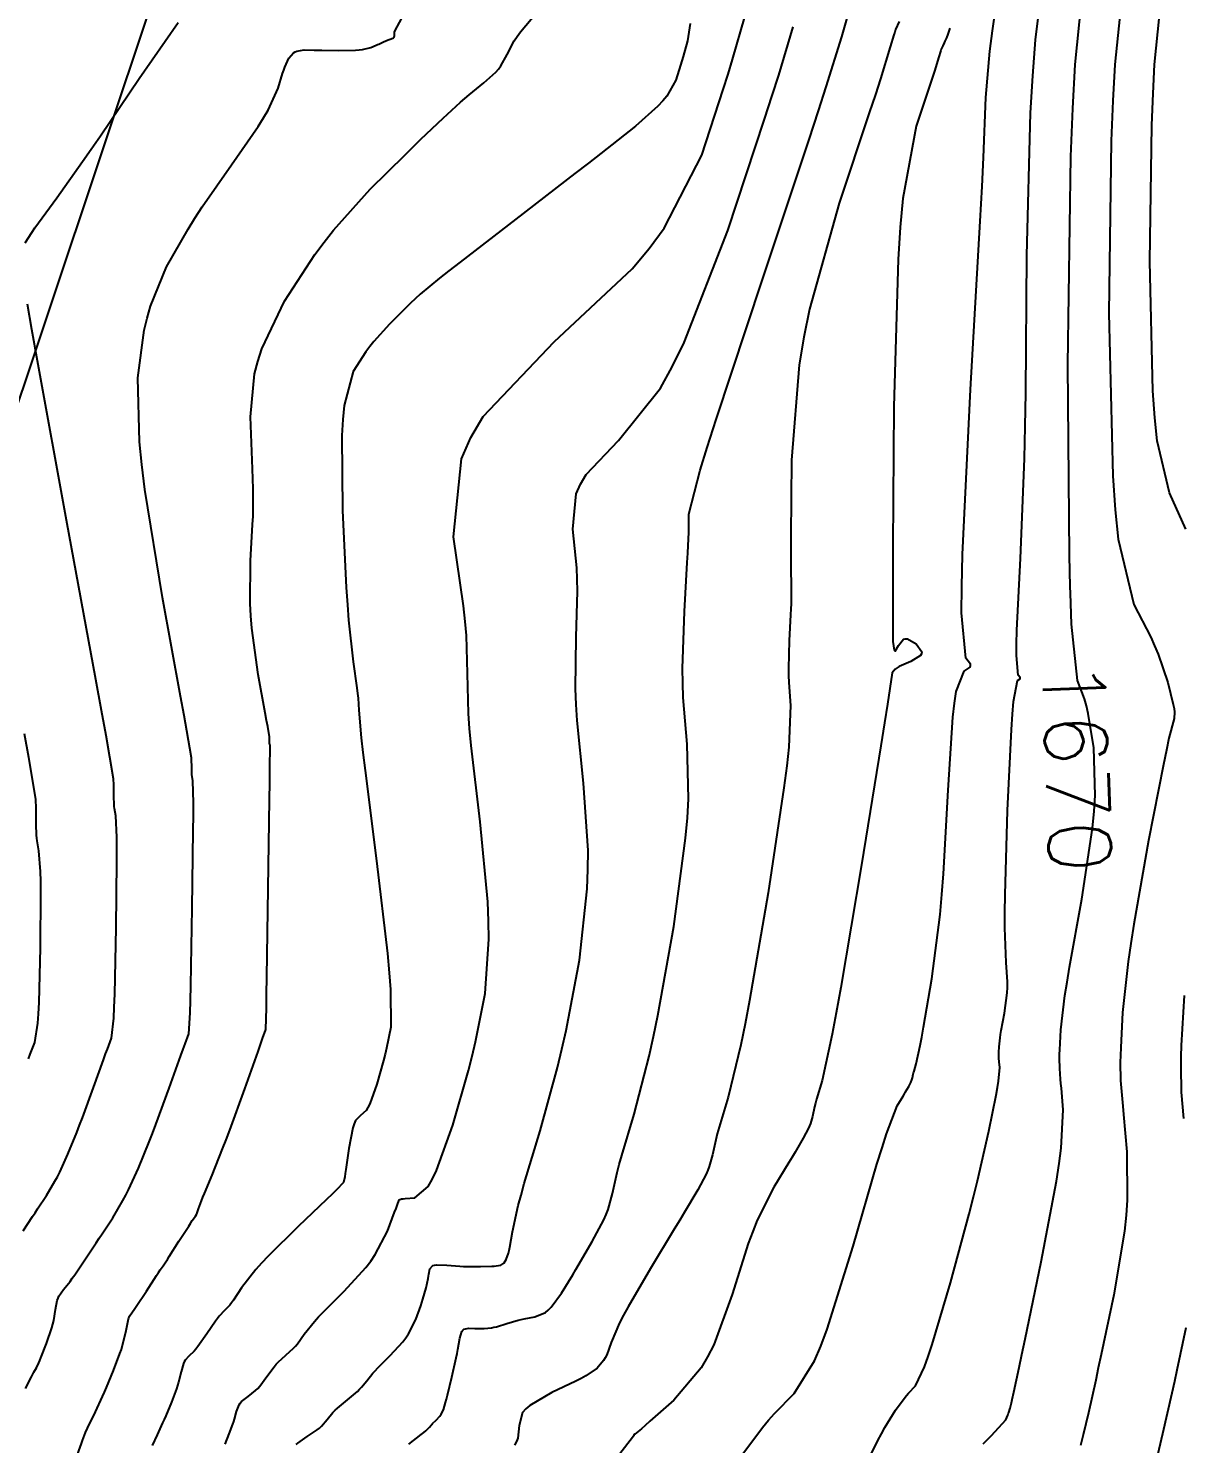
# Model space of a CAD drawing. Header units: metres. Extents: x 837476 to 838477, y 1189012 to 1191014.
# Drawn here: x 837642.3 to 837712.5, y 1189316.3 to 1189402.2 of the extents above; entities that cross this region are included whole.
import ezdxf

# ---------------------------------------------------------------- set-up
doc = ezdxf.new("R2010")
doc.units = ezdxf.units.M
doc.header["$LTSCALE"] = 0.3
for name, color, linetype in [('CORREDORVIA', 94, 'Continuous'), ('COTAS 10', 1, 'Continuous'), ('COTAS INT', 252, 'Continuous')]:
    doc.layers.add(name, color=color, linetype=linetype)
doc.styles.get("Standard").update_dxf_attribs({"font": 'simplex.shx'})

msp = doc.modelspace()

# ---------------------------------------------------------------- linework, layer by layer
at = {"layer": 'CORREDORVIA'}
msp.add_lwpolyline([(837910.676, 1191000.965), (838246.889, 1191005.3), (838347.391, 1190870.925), (838423.516, 1190628.699), (838450.215, 1190473.685), (838321.32, 1190375.615), (838242.09, 1190297.633), (838236.889, 1190068.622), (838166.593, 1189160.17), (837860.483, 1189307.124), (837593.191, 1189234.399), (837744.487, 1189686.609), (837700.859, 1189887.9), (837671.347, 1190075.087), (837676.273, 1190181.696), (837885.383, 1190229.429), (837983.184, 1190344.12), (837817.554, 1190502.187), (837798.033, 1190660.17), (837963.574, 1190795.982)], close=True, dxfattribs=at)
at = {"layer": 'COTAS 10'}
for points in [[(837700.341, 1189316.258), (837700.85, 1189316.76), (837701.73, 1189317.713), (837701.846, 1189317.993), (837701.874, 1189318.07), (837701.9, 1189318.146), (837701.983, 1189318.422), (837702.062, 1189318.736), (837702.087, 1189318.838), (837702.113, 1189318.945), (837702.218, 1189319.386), (837702.54, 1189320.893), (837702.704, 1189321.673), (837702.9, 1189322.61), (837703.875, 1189327.305), (837704.802, 1189332.203), (837704.968, 1189333.268), (837705.093, 1189334.207), (837705.217, 1189336.546), (837705.102, 1189337.85), (837705.076, 1189338.137), (837705.054, 1189338.391), (837704.998, 1189339.039), (837704.985, 1189339.668), (837704.991, 1189339.91), (837705, 1189340.181), (837705.067, 1189341.405), (837705.317, 1189343.48), (837705.443, 1189344.288), (837705.593, 1189345.197), (837706.337, 1189349.324), (837707, 1189353.643), (837707.099, 1189354.675), (837707.16, 1189355.636), (837707.076, 1189358.513), (837706.726, 1189360.609), (837706.621, 1189361.077), (837706.511, 1189361.497), (837706.083, 1189362.61), (837705.717, 1189366.039), (837705.647, 1189367.919), (837705.638, 1189368.31), (837705.59, 1189370.203), (837705.496, 1189381.813), (837705.679, 1189394.436), (837705.797, 1189397.358), (837705.943, 1189400.032), (837706.713, 1189407.62)], [(837642.178, 1189319.609), (837642.536, 1189320.324), (837642.612, 1189320.471), (837642.678, 1189320.596), (837642.831, 1189320.861), (837642.977, 1189321.161), (837643.039, 1189321.308), (837643.11, 1189321.482), (837643.443, 1189322.341), (837643.768, 1189323.291), (837643.834, 1189323.522), (837643.889, 1189323.74), (837644.003, 1189324.415), (837644.103, 1189324.957), (837644.151, 1189325.091), (837644.206, 1189325.219), (837644.478, 1189325.622), (837644.876, 1189326.117), (837645.012, 1189326.302), (837645.158, 1189326.508), (837645.779, 1189327.425), (837646.458, 1189328.458), (837646.643, 1189328.738), (837646.825, 1189329.014), (837647.468, 1189329.986), (837648.093, 1189331.026), (837648.263, 1189331.345), (837648.433, 1189331.677), (837649.036, 1189332.988), (837649.684, 1189334.586), (837649.882, 1189335.098), (837650.088, 1189335.641), (837650.897, 1189337.855), (837651.604, 1189339.829), (837651.745, 1189340.22), (837651.863, 1189340.544), (837652.091, 1189341.153), (837652.168, 1189342.426), (837652.19, 1189343.169), (837652.214, 1189344.08), (837652.302, 1189348.779), (837652.364, 1189353.496), (837652.37, 1189354.419), (837652.372, 1189355.175), (837652.34, 1189356.521), (837652.291, 1189356.791), (837652.282, 1189356.87), (837652.275, 1189356.949), (837652.266, 1189357.248), (837652.266, 1189357.539), (837652.265, 1189357.613), (837652.263, 1189357.685), (837652.253, 1189357.921), (837651.974, 1189359.547), (837651.803, 1189360.495), (837651.591, 1189361.659), (837650.487, 1189367.659), (837649.425, 1189374.211), (837649.24, 1189375.724), (837649.102, 1189377.105), (837648.997, 1189381.002), (837649.387, 1189383.885), (837649.562, 1189384.627), (837649.765, 1189385.344), (837650.737, 1189387.729), (837652.049, 1189390.034), (837652.466, 1189390.701), (837652.906, 1189391.38), (837654.692, 1189393.935), (837656.305, 1189396.252), (837656.637, 1189396.781), (837656.919, 1189397.261), (837657.523, 1189398.589), (837657.793, 1189399.481), (837657.865, 1189399.687), (837657.935, 1189399.875), (837658.177, 1189400.404), (837658.46, 1189400.733), (837658.555, 1189400.795), (837658.658, 1189400.844), (837659.092, 1189400.916), (837659.711, 1189400.904), (837659.93, 1189400.9), (837660.17, 1189400.897), (837661.209, 1189400.883), (837662.222, 1189400.901), (837662.446, 1189400.917), (837662.644, 1189400.938), (837663.157, 1189401.055), (837663.482, 1189401.196), (837663.563, 1189401.233), (837663.641, 1189401.268), (837663.888, 1189401.386), (837664.099, 1189401.483), (837664.154, 1189401.505), (837664.207, 1189401.525), (837664.386, 1189401.58), (837664.52, 1189401.638), (837664.544, 1189401.66), (837664.563, 1189401.685), (837664.587, 1189401.795), (837664.585, 1189401.918), (837664.588, 1189401.951), (837664.592, 1189401.983), (837664.62, 1189402.091), (837665.158, 1189403.073)], [(837665.461, 1189316.223), (837666.212, 1189316.81), (837666.361, 1189316.931), (837666.485, 1189317.034), (837666.717, 1189317.255), (837666.818, 1189317.384), (837666.859, 1189317.429), (837666.905, 1189317.478), (837667.117, 1189317.688), (837667.336, 1189317.927), (837667.386, 1189317.994), (837667.431, 1189318.061), (837667.557, 1189318.307), (837667.694, 1189318.764), (837667.747, 1189318.964), (837667.807, 1189319.197), (837668.076, 1189320.302), (837668.339, 1189321.463), (837668.395, 1189321.73), (837668.445, 1189321.974), (837668.562, 1189322.659), (837668.688, 1189323.078), (837668.743, 1189323.155), (837668.806, 1189323.214), (837669.105, 1189323.285), (837669.465, 1189323.255), (837669.566, 1189323.25), (837669.667, 1189323.246), (837670.04, 1189323.246), (837670.479, 1189323.298), (837670.623, 1189323.328), (837670.776, 1189323.364), (837671.41, 1189323.55), (837672.096, 1189323.751), (837672.282, 1189323.797), (837672.466, 1189323.839), (837673.118, 1189323.955), (837673.756, 1189324.23), (837673.932, 1189324.372), (837674.108, 1189324.542), (837674.742, 1189325.395), (837675.412, 1189326.509), (837675.611, 1189326.844), (837675.816, 1189327.191), (837676.605, 1189328.54), (837677.296, 1189329.854), (837677.439, 1189330.179), (837677.561, 1189330.488), (837677.826, 1189331.46), (837678.105, 1189332.724), (837678.237, 1189333.216), (837678.391, 1189333.769), (837679.143, 1189336.281), (837680.062, 1189339.8), (837680.322, 1189340.989), (837680.584, 1189342.271), (837681.551, 1189347.676), (837682.273, 1189353.029), (837682.381, 1189354.279), (837682.45, 1189355.428), (837682.364, 1189358.737), (837682.129, 1189361.587), (837682.103, 1189362.447), (837682.093, 1189363.338), (837682.201, 1189366.808), (837682.375, 1189369.777), (837682.408, 1189370.35), (837682.434, 1189370.816), (837682.474, 1189371.602), (837682.472, 1189371.824), (837682.473, 1189371.934), (837682.473, 1189372.066), (837682.477, 1189372.719), (837683.161, 1189375.378), (837683.59, 1189376.774), (837684.124, 1189378.457), (837686.917, 1189386.916), (837689.772, 1189395.467), (837690.344, 1189397.207), (837690.822, 1189398.674), (837691.762, 1189401.707), (837692.084, 1189402.838)]]:
    msp.add_lwpolyline(points, dxfattribs=at)
at = {"layer": 'COTAS INT'}
for points in [[(837693.085, 1189314.675), (837693.95, 1189316.455), (837694.165, 1189316.864), (837694.369, 1189317.238), (837695.016, 1189318.29), (837695.554, 1189319.013), (837695.689, 1189319.18), (837695.819, 1189319.333), (837696.238, 1189319.764), (837696.795, 1189320.93), (837697.012, 1189321.545), (837697.256, 1189322.288), (837698.362, 1189326.027), (837699.501, 1189330.218), (837699.765, 1189331.245), (837700.007, 1189332.214), (837700.699, 1189335.232), (837701.132, 1189337.432), (837701.211, 1189337.885), (837701.274, 1189338.272), (837701.353, 1189339.105), (837701.323, 1189339.443), (837701.316, 1189339.517), (837701.31, 1189339.583), (837701.296, 1189339.751), (837701.293, 1189339.914), (837701.294, 1189339.977), (837701.296, 1189340.047), (837701.314, 1189340.364), (837701.379, 1189340.902), (837701.411, 1189341.112), (837701.45, 1189341.347), (837701.643, 1189342.417), (837701.801, 1189343.641), (837701.818, 1189343.974), (837701.823, 1189344.305), (837701.743, 1189345.479), (837701.663, 1189347.6), (837701.667, 1189348.528), (837701.684, 1189349.604), (837701.838, 1189354.721), (837702.07, 1189359.63), (837702.135, 1189360.575), (837702.201, 1189361.339), (837702.441, 1189362.603), (837702.594, 1189362.711), (837702.605, 1189362.747), (837702.603, 1189362.785), (837702.48, 1189362.945), (837702.37, 1189364.137), (837702.376, 1189364.825), (837702.398, 1189365.669), (837702.609, 1189370.013), (837702.86, 1189376.096), (837702.908, 1189378.037), (837702.946, 1189380.089), (837703.004, 1189388.427), (837703.221, 1189397.085), (837703.359, 1189399.338), (837703.531, 1189401.53), (837704.434, 1189408.927)], [(837708.992, 1189406.313), (837708.354, 1189400.027), (837708.233, 1189397.811), (837708.136, 1189395.39), (837707.984, 1189384.933), (837708.219, 1189375.038), (837708.365, 1189372.973), (837708.546, 1189371.199), (837709.493, 1189367.227), (837710.526, 1189365.245), (837710.762, 1189364.726), (837710.976, 1189364.219), (837711.566, 1189362.498), (837711.898, 1189361.164), (837711.949, 1189360.902), (837711.983, 1189360.687), (837711.958, 1189360.296), (837711.633, 1189359.107), (837711.479, 1189358.388), (837711.296, 1189357.501), (837710.401, 1189352.889), (837709.502, 1189347.811), (837709.317, 1189346.63), (837709.159, 1189345.546), (837708.82, 1189342.446), (837708.704, 1189340.315), (837708.688, 1189339.843), (837708.678, 1189339.422), (837708.699, 1189338.327), (837708.798, 1189337.199), (837708.837, 1189336.757), (837708.881, 1189336.258), (837709.082, 1189333.987), (837709.102, 1189331.052), (837709.031, 1189330.134), (837708.928, 1189329.17), (837708.281, 1189325.309), (837707.521, 1189321.679), (837707.346, 1189320.86), (837707.188, 1189320.123), (837706.743, 1189318.132), (837706.426, 1189316.793), (837706.346, 1189316.466), (837706.271, 1189316.157)], [(837712.664, 1189371.797), (837711.668, 1189374.012), (837710.917, 1189377.162), (837710.774, 1189378.568), (837710.658, 1189380.206), (837710.472, 1189388.052), (837710.592, 1189396.345), (837710.669, 1189398.264), (837710.765, 1189400.021), (837711.271, 1189405.006)], [(837685.562, 1189315.39), (837686.953, 1189317.246), (837687.316, 1189317.686), (837687.669, 1189318.095), (837688.861, 1189319.301), (837690.099, 1189321.282), (837690.481, 1189322.178), (837690.879, 1189323.224), (837692.459, 1189328.259), (837693.896, 1189333.228), (837694.205, 1189334.233), (837694.476, 1189335.078), (837695.131, 1189336.789), (837695.484, 1189337.372), (837695.564, 1189337.505), (837695.636, 1189337.625), (837695.834, 1189337.959), (837695.957, 1189338.193), (837695.982, 1189338.251), (837696.004, 1189338.306), (837696.051, 1189338.479), (837696.101, 1189338.704), (837696.124, 1189338.792), (837696.152, 1189338.89), (837696.286, 1189339.338), (837696.528, 1189340.444), (837696.623, 1189340.958), (837696.732, 1189341.562), (837697.226, 1189344.495), (837697.728, 1189348.393), (837697.842, 1189349.606), (837697.945, 1189350.877), (837698.223, 1189355.952), (837698.498, 1189360.378), (837698.599, 1189361.241), (837698.71, 1189361.946), (837699.201, 1189363.182), (837699.555, 1189363.431), (837699.58, 1189363.514), (837699.574, 1189363.603), (837699.29, 1189363.972), (837699.037, 1189366.721), (837699.052, 1189368.309), (837699.102, 1189370.257), (837699.588, 1189380.278), (837700.17, 1189390.521), (837700.281, 1189392.608), (837700.37, 1189394.371), (837700.511, 1189398.031), (837700.763, 1189400.84), (837700.922, 1189402.066), (837701.119, 1189403.486)], [(837642.155, 1189389.204), (837642.556, 1189389.829), (837642.746, 1189390.103), (837642.97, 1189390.42), (837644.066, 1189391.931), (837645.637, 1189394.134), (837646.16, 1189394.888), (837646.722, 1189395.704), (837649.07, 1189399.172), (837651.439, 1189402.583)], [(837645.229, 1189315.312), (837645.565, 1189316.269), (837645.633, 1189316.461), (837645.691, 1189316.622), (837645.814, 1189316.939), (837645.939, 1189317.201), (837646.42, 1189318.203), (837646.846, 1189319.121), (837646.966, 1189319.39), (837647.086, 1189319.665), (837647.526, 1189320.711), (837647.91, 1189321.729), (837647.995, 1189321.986), (837648.071, 1189322.233), (837648.269, 1189323.038), (837648.387, 1189323.635), (837648.413, 1189323.75), (837648.436, 1189323.845), (837648.495, 1189324.008), (837648.677, 1189324.257), (837648.777, 1189324.405), (837648.898, 1189324.587), (837649.518, 1189325.532), (837650.137, 1189326.478), (837650.257, 1189326.66), (837650.356, 1189326.808), (837650.531, 1189327.057), (837650.699, 1189327.301), (837650.793, 1189327.446), (837650.908, 1189327.625), (837651.496, 1189328.55), (837652.089, 1189329.48), (837652.207, 1189329.663), (837652.304, 1189329.812), (837652.49, 1189330.078), (837652.553, 1189330.178), (837652.572, 1189330.223), (837652.593, 1189330.275), (837652.677, 1189330.524), (837652.858, 1189331.017), (837652.941, 1189331.223), (837653.037, 1189331.459), (837653.501, 1189332.563), (837654.143, 1189334.16), (837654.352, 1189334.707), (837654.575, 1189335.299), (837655.49, 1189337.815), (837656.298, 1189340.078), (837656.453, 1189340.511), (837656.578, 1189340.86), (837656.778, 1189341.42), (837656.803, 1189342.739), (837656.817, 1189343.567), (837656.834, 1189344.595), (837656.92, 1189349.977), (837657.001, 1189355.377), (837657.014, 1189356.416), (837657.024, 1189357.258), (837657.025, 1189358.649), (837657.006, 1189358.754), (837657.002, 1189358.784), (837657, 1189358.815), (837656.996, 1189358.931), (837656.996, 1189359.073), (837656.995, 1189359.101), (837656.991, 1189359.193), (837656.883, 1189359.824), (837656.816, 1189360.192), (837656.734, 1189360.644), (837656.305, 1189362.974), (837655.911, 1189365.784), (837655.85, 1189366.538), (837655.81, 1189367.282), (837655.842, 1189369.884), (837655.971, 1189372.097), (837655.992, 1189372.596), (837656.008, 1189373.046), (837656.011, 1189374.26), (837655.962, 1189375.473), (837655.833, 1189378.628), (837656.088, 1189381.241), (837656.285, 1189381.995), (837656.537, 1189382.763), (837657.906, 1189385.644), (837659.756, 1189388.493), (837660.311, 1189389.239), (837660.886, 1189389.968), (837663.118, 1189392.446), (837665.229, 1189394.546), (837665.727, 1189395.035), (837666.187, 1189395.485), (837667.538, 1189396.776), (837668.592, 1189397.731), (837668.865, 1189397.968), (837669.13, 1189398.194), (837670.019, 1189398.911), (837670.743, 1189399.566), (837670.904, 1189399.752), (837671.048, 1189399.941), (837671.424, 1189400.641), (837671.86, 1189401.462), (837672.042, 1189401.727), (837672.25, 1189402.009), (837673.222, 1189403.162)], [(837654.291, 1189316.233), (837654.549, 1189316.847), (837654.775, 1189317.444), (837654.825, 1189317.596), (837654.869, 1189317.741), (837654.985, 1189318.213), (837655.143, 1189318.616), (837655.213, 1189318.717), (837655.295, 1189318.814), (837655.69, 1189319.126), (837656.153, 1189319.482), (837656.278, 1189319.607), (837656.402, 1189319.743), (837656.84, 1189320.33), (837657.279, 1189320.933), (837657.403, 1189321.079), (837657.529, 1189321.217), (837657.996, 1189321.64), (837658.456, 1189322.056), (837658.577, 1189322.189), (837658.696, 1189322.33), (837659.106, 1189322.903), (837659.719, 1189323.685), (837659.965, 1189323.957), (837660.245, 1189324.254), (837661.534, 1189325.527), (837662.852, 1189326.957), (837663.151, 1189327.351), (837663.421, 1189327.746), (837664.154, 1189329.166), (837664.595, 1189330.318), (837664.68, 1189330.544), (837664.748, 1189330.729), (837664.863, 1189331.061), (837665.017, 1189331.121), (837665.11, 1189331.135), (837665.226, 1189331.148), (837665.827, 1189331.185), (837666.635, 1189331.883), (837666.881, 1189332.312), (837667.136, 1189332.843), (837668.139, 1189335.612), (837669.087, 1189338.927), (837669.307, 1189339.801), (837669.509, 1189340.657), (837670.088, 1189343.593), (837670.321, 1189346.904), (837670.305, 1189347.997), (837670.255, 1189349.166), (837669.784, 1189354.023), (837669.242, 1189358.662), (837669.148, 1189359.693), (837669.077, 1189360.615), (837669.021, 1189363.028), (837668.954, 1189365.336), (837668.876, 1189366.19), (837668.772, 1189367.139), (837668.182, 1189371.342), (837668.657, 1189376.085), (837669.224, 1189377.373), (837669.98, 1189378.651), (837674.285, 1189383.174), (837679.029, 1189387.622), (837680.063, 1189388.852), (837680.975, 1189390.081), (837683.257, 1189394.517), (837684.563, 1189398.502), (837684.86, 1189399.449), (837685.129, 1189400.327), (837685.866, 1189402.929)], [(837695.238, 1189402.629), (837695.031, 1189402.155), (837694.974, 1189401.995), (837694.916, 1189401.823), (837694.709, 1189401.096), (837694.106, 1189399.149), (837693.799, 1189398.206), (837693.431, 1189397.089), (837691.598, 1189391.597), (837689.797, 1189385.169), (837689.45, 1189383.461), (837689.169, 1189381.784), (837688.7, 1189375.988), (837688.673, 1189371.375), (837688.67, 1189370.444), (837688.669, 1189369.664), (837688.68, 1189368.096), (837688.678, 1189367.271), (837688.669, 1189366.959), (837688.655, 1189366.611), (837688.574, 1189365.049), (837688.522, 1189363.348), (837688.526, 1189362.912), (837688.539, 1189362.49), (837688.654, 1189361.093), (837688.547, 1189358.558), (837688.419, 1189357.42), (837688.249, 1189356.092), (837687.283, 1189349.717), (837686.154, 1189343.183), (837685.882, 1189341.754), (837685.628, 1189340.49), (837684.857, 1189337.3), (837684.311, 1189335.476), (837684.199, 1189335.074), (837684.104, 1189334.717), (837683.901, 1189333.8), (837683.709, 1189333.094), (837683.62, 1189332.87), (837683.516, 1189332.634), (837683.015, 1189331.68), (837682.21, 1189330.319), (837681.915, 1189329.827), (837681.588, 1189329.284), (837680.149, 1189326.909), (837678.782, 1189324.573), (837678.501, 1189324.055), (837678.262, 1189323.594), (837677.753, 1189322.398), (837677.48, 1189321.654), (837677.39, 1189321.479), (837677.293, 1189321.317), (837676.895, 1189320.842), (837676.207, 1189320.378), (837675.929, 1189320.223), (837675.612, 1189320.056), (837674.152, 1189319.358), (837672.806, 1189318.582), (837672.561, 1189318.367), (837672.372, 1189318.151), (837672.152, 1189317.37), (837672.089, 1189316.595), (837671.998, 1189316.383), (837671.876, 1189316.173)], [(837682.541, 1189402.509), (837682.387, 1189401.467), (837682.125, 1189400.503), (837682.049, 1189400.242), (837681.972, 1189399.985), (837681.683, 1189399.079), (837681.127, 1189398.112), (837680.881, 1189397.815), (837680.595, 1189397.505), (837679.234, 1189396.284), (837677.131, 1189394.624), (837676.379, 1189394.038), (837675.552, 1189393.398), (837671.951, 1189390.628), (837668.575, 1189388.028), (837667.891, 1189387.494), (837667.315, 1189387.041), (837666.14, 1189386.079), (837665.57, 1189385.534), (837665.376, 1189385.344), (837665.166, 1189385.138), (837664.275, 1189384.252), (837663.333, 1189383.206), (837663.091, 1189382.899), (837662.856, 1189382.584), (837662.076, 1189381.382), (837661.533, 1189379.325), (837661.448, 1189378.471), (837661.392, 1189377.494), (837661.426, 1189372.936), (837661.659, 1189368.264), (837661.729, 1189367.214), (837661.801, 1189366.27), (837662.077, 1189363.74), (837662.304, 1189362.17), (837662.346, 1189361.832), (837662.377, 1189361.535), (837662.412, 1189360.81), (837662.562, 1189359.132), (837662.666, 1189358.234), (837662.796, 1189357.149), (837663.494, 1189351.667), (837664.158, 1189346.035), (837664.267, 1189344.856), (837664.345, 1189343.842), (837664.356, 1189341.551), (837664.106, 1189340.284), (837664.019, 1189339.914), (837663.924, 1189339.537), (837663.515, 1189338.105), (837663.081, 1189336.909), (837662.971, 1189336.68), (837662.865, 1189336.495), (837662.516, 1189336.194), (837662.213, 1189335.878), (837662.136, 1189335.683), (837662.062, 1189335.442), (837661.817, 1189334.186), (837661.631, 1189332.92), (837661.594, 1189332.673), (837661.562, 1189332.472), (837661.499, 1189332.117), (837661.062, 1189331.671), (837660.795, 1189331.411), (837660.464, 1189331.092), (837658.742, 1189329.447), (837656.915, 1189327.641), (837656.518, 1189327.221), (837656.169, 1189326.835), (837655.301, 1189325.726), (837654.802, 1189324.977), (837654.685, 1189324.818), (837654.577, 1189324.678), (837654.264, 1189324.349), (837653.943, 1189324.013), (837653.83, 1189323.87), (837653.708, 1189323.705), (837653.179, 1189322.931), (837652.65, 1189322.165), (837652.527, 1189322.006), (837652.415, 1189321.869), (837652.093, 1189321.567), (837651.866, 1189321.33), (837651.813, 1189321.234), (837651.765, 1189321.125), (837651.627, 1189320.626), (837651.47, 1189319.987), (837651.41, 1189319.791), (837651.342, 1189319.587), (837651.037, 1189318.779), (837650.688, 1189317.949), (837650.593, 1189317.731), (837650.498, 1189317.517), (837650.16, 1189316.788), (837649.858, 1189316.158)], [(837658.613, 1189316.201), (837658.725, 1189316.299), (837659.287, 1189316.685), (837659.891, 1189317.095), (837660.029, 1189317.209), (837660.154, 1189317.322), (837660.501, 1189317.729), (837660.85, 1189318.16), (837660.976, 1189318.289), (837661.116, 1189318.421), (837661.728, 1189318.931), (837662.334, 1189319.433), (837662.469, 1189319.56), (837662.591, 1189319.682), (837662.912, 1189320.079), (837663.268, 1189320.534), (837663.412, 1189320.693), (837663.575, 1189320.866), (837664.326, 1189321.608), (837665.097, 1189322.45), (837665.274, 1189322.687), (837665.434, 1189322.924), (837665.877, 1189323.793), (837666.179, 1189324.625), (837666.249, 1189324.838), (837666.314, 1189325.045), (837666.502, 1189325.733), (837666.631, 1189326.3), (837666.659, 1189326.431), (837666.683, 1189326.55), (837666.74, 1189326.884), (837666.919, 1189327.076), (837667.02, 1189327.105), (837667.144, 1189327.123), (837667.774, 1189327.103), (837668.559, 1189327.035), (837668.779, 1189327.024), (837669.001, 1189327.016), (837669.814, 1189327.016), (837670.502, 1189327.042), (837670.646, 1189327.05), (837670.768, 1189327.06), (837671.041, 1189327.101), (837671.177, 1189327.18), (837671.214, 1189327.214), (837671.251, 1189327.253), (837671.38, 1189327.438), (837671.514, 1189327.829), (837671.554, 1189327.998), (837671.595, 1189328.194), (837671.751, 1189329.12), (837672.107, 1189330.73), (837672.274, 1189331.357), (837672.471, 1189332.062), (837673.429, 1189335.262), (837674.496, 1189339.11), (837674.761, 1189340.224), (837675.014, 1189341.359), (837675.819, 1189345.634), (837676.297, 1189349.967), (837676.343, 1189351.138), (837676.352, 1189352.297), (837676.074, 1189356.38), (837675.689, 1189360.175), (837675.63, 1189361.152), (837675.592, 1189362.098), (837675.63, 1189365.246), (837675.703, 1189368.041), (837675.687, 1189368.762), (837675.656, 1189369.461), (837675.413, 1189371.799), (837675.629, 1189373.957), (837675.887, 1189374.543), (837676.231, 1189375.124), (837678.189, 1189377.183), (837680.741, 1189380.373), (837681.458, 1189381.669), (837682.181, 1189383.143), (837684.83, 1189389.954), (837687.073, 1189396.702), (837687.538, 1189398.137), (837687.936, 1189399.383), (837688.814, 1189402.318)], [(837698.327, 1189402.234), (837698.248, 1189401.999), (837698.226, 1189401.936), (837698.203, 1189401.874), (837698.118, 1189401.656), (837698.031, 1189401.452), (837697.981, 1189401.346), (837697.891, 1189401.164), (837697.799, 1189400.955), (837697.774, 1189400.884), (837697.748, 1189400.807), (837697.657, 1189400.486), (837697.389, 1189399.623), (837697.254, 1189399.205), (837697.091, 1189398.711), (837696.279, 1189396.279), (837695.47, 1189391.881), (837695.31, 1189390.148), (837695.176, 1189388.19), (837694.924, 1189379.256), (837694.871, 1189370.743), (837694.864, 1189369.05), (837694.86, 1189367.646), (837694.871, 1189364.974), (837694.941, 1189364.455), (837694.974, 1189364.408), (837695.013, 1189364.403), (837695.204, 1189364.733), (837695.509, 1189365.116), (837695.621, 1189365.145), (837695.744, 1189365.14), (837696.287, 1189364.842), (837696.614, 1189364.362), (837696.601, 1189364.242), (837696.543, 1189364.128), (837695.96, 1189363.762), (837695.254, 1189363.457), (837695.118, 1189363.381), (837695.009, 1189363.309), (837694.831, 1189363.08), (837694.539, 1189361.166), (837694.358, 1189360.032), (837694.133, 1189358.635), (837692.957, 1189351.409), (837691.703, 1189343.966), (837691.429, 1189342.432), (837691.186, 1189341.127), (837690.571, 1189338.319), (837690.232, 1189337.183), (837690.162, 1189336.933), (837690.102, 1189336.711), (837689.976, 1189336.139), (837689.856, 1189335.7), (837689.801, 1189335.561), (837689.737, 1189335.414), (837689.424, 1189334.82), (837688.923, 1189333.972), (837688.739, 1189333.666), (837688.536, 1189333.328), (837687.64, 1189331.849), (837686.629, 1189329.825), (837686.353, 1189329.144), (837686.079, 1189328.411), (837685.106, 1189325.328), (837683.978, 1189322.261), (837683.607, 1189321.538), (837683.21, 1189320.87), (837681.565, 1189318.911), (837680.099, 1189317.617), (837679.815, 1189317.369), (837679.584, 1189317.168), (837679.189, 1189316.836), (837679.15, 1189316.813), (837679.143, 1189316.807), (837679.137, 1189316.801), (837679.131, 1189316.778), (837679.129, 1189316.755), (837679.123, 1189316.743), (837679.102, 1189316.721), (837678.207, 1189315.57)], [(837642.032, 1189329.191), (837642.599, 1189330.053), (837642.753, 1189330.286), (837642.905, 1189330.517), (837643.442, 1189331.328), (837643.963, 1189332.196), (837644.106, 1189332.462), (837644.247, 1189332.74), (837644.75, 1189333.834), (837645.291, 1189335.167), (837645.456, 1189335.595), (837645.628, 1189336.048), (837646.304, 1189337.896), (837646.909, 1189339.579), (837647.037, 1189339.929), (837647.148, 1189340.228), (837647.403, 1189340.887), (837647.532, 1189342.113), (837647.563, 1189342.77), (837647.593, 1189343.565), (837647.683, 1189347.581), (837647.726, 1189351.616), (837647.726, 1189352.422), (837647.72, 1189353.093), (837647.655, 1189354.393), (837647.576, 1189354.829), (837647.561, 1189354.955), (837647.55, 1189355.083), (837647.535, 1189355.565), (837647.536, 1189356.033), (837647.534, 1189356.153), (837647.532, 1189356.268), (837647.515, 1189356.649), (837647.065, 1189359.27), (837646.789, 1189360.798), (837646.448, 1189362.673), (837644.668, 1189372.343), (837642.899, 1189382.034), (837642.564, 1189383.923), (837642.297, 1189385.468)], [(837642.09, 1189359.4), (837642.349, 1189357.95), (837642.777, 1189355.378), (837642.8, 1189354.852), (837642.803, 1189354.693), (837642.806, 1189354.528), (837642.805, 1189353.882), (837642.825, 1189353.217), (837642.841, 1189353.04), (837642.861, 1189352.867), (837642.97, 1189352.266), (837643.069, 1189351.01), (837643.082, 1189350.424), (837643.089, 1189349.735), (837643.065, 1189346.383), (837642.972, 1189343.05), (837642.937, 1189342.372), (837642.896, 1189341.8), (837642.715, 1189340.62), (837642.433, 1189339.912), (837642.329, 1189339.638)], [(837712.541, 1189336.007), (837712.401, 1189337.616), (837712.371, 1189339.176), (837712.385, 1189339.776), (837712.408, 1189340.449), (837712.573, 1189343.486)], [(837710.738, 1189314.64), (837711.269, 1189316.879), (837711.835, 1189319.353), (837711.989, 1189320.048), (837712.142, 1189320.748), (837712.687, 1189323.313)]]:
    msp.add_lwpolyline(points, dxfattribs=at)

# ---------------------------------------------------------------- texts
at = {"layer": 'COTAS 10', "insert": (837703.901, 1189363.843), "char_height": 3.8, "attachment_point": 7, "rotation": 272.11962}
msp.add_mtext('1670', dxfattribs=at)

doc.saveas('drawing.dxf')
